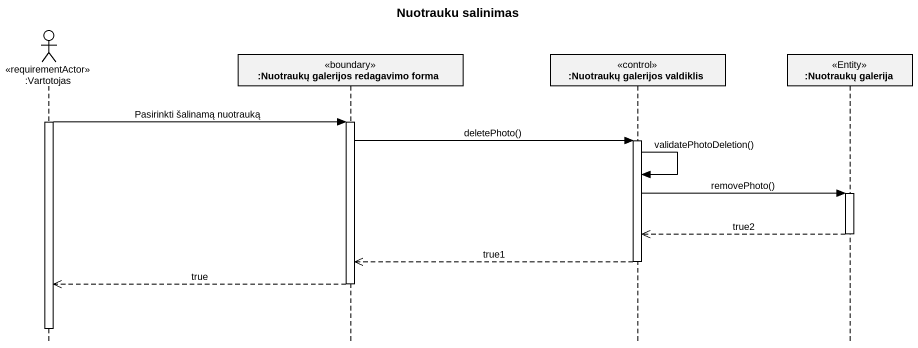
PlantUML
@startuml
title Nuotrauku salinimas
hide footbox
actor ":Vartotojas" as Vartotojas <<requirementActor>>
participant ":Nuotraukų galerijos redagavimo forma" as Nuotraukų_galerijos <<boundary>>
participant ":Nuotraukų galerijos valdiklis" as Nuotraukų_galerijos_2 <<control>>
participant ":Nuotraukų galerija" as Nuotraukų_galerija <<Entity>>

activate Vartotojas
Vartotojas -> Nuotraukų_galerijos : Pasirinkti šalinamą nuotrauką
activate Nuotraukų_galerijos
Nuotraukų_galerijos -> Nuotraukų_galerijos_2 : deletePhoto()
activate Nuotraukų_galerijos_2
Nuotraukų_galerijos_2 -> Nuotraukų_galerijos_2 : validatePhotoDeletion()
Nuotraukų_galerijos_2 -> Nuotraukų_galerija : removePhoto()
activate Nuotraukų_galerija
Nuotraukų_galerija -->> Nuotraukų_galerijos_2 : true2
deactivate Nuotraukų_galerija
Nuotraukų_galerijos_2 -->> Nuotraukų_galerijos : true1
deactivate Nuotraukų_galerijos_2
Nuotraukų_galerijos -->> Vartotojas : true
deactivate Nuotraukų_galerijos
deactivate Vartotojas
@enduml
